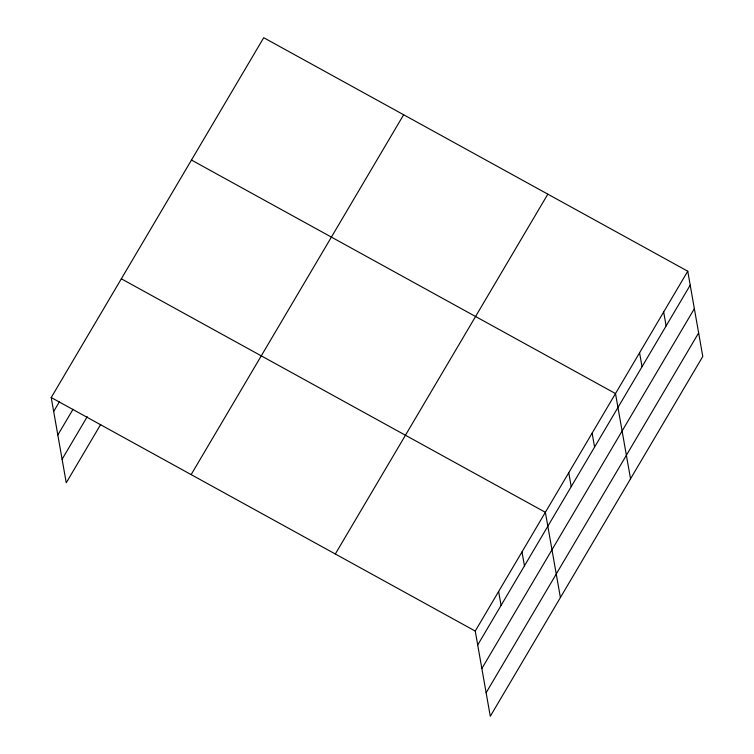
<?xml version="1.0" encoding="UTF-8"?>
<svg xmlns="http://www.w3.org/2000/svg" width="754" height="754" viewBox="0 0 754 754"><rect width="100%" height="100%" fill="white"/><g stroke="black" fill="none" stroke-linecap="round" stroke-linejoin="round"><path stroke-width="1.13" d="M100.725 424.408L66.248 482.796L51.215 397.547L263.721 37.7L687.752 271.204L702.785 356.453L490.279 716.3L475.246 631.06L687.752 271.204M53.675 411.477L59.519 401.58M57.822 435.011L73.015 409.281M62.101 459.261L87.228 416.708M191.148 474.605L403.654 114.759M335.313 554.001L547.828 194.155M477.706 644.99L690.212 285.135M481.853 668.525L694.359 308.669M486.123 692.766L698.638 332.919M191.469 160.046L615.5 393.56L630.533 478.799M121.347 278.801L545.378 512.305L560.401 597.545M51.215 397.547L475.246 631.06M663.671 311.996L666.121 325.916M639.581 352.778L642.04 366.708M592.126 433.145L594.576 447.075M568.752 472.72L571.202 486.65M521.994 551.89L524.454 565.82M498.62 591.475L501.08 605.405"/></g></svg>
